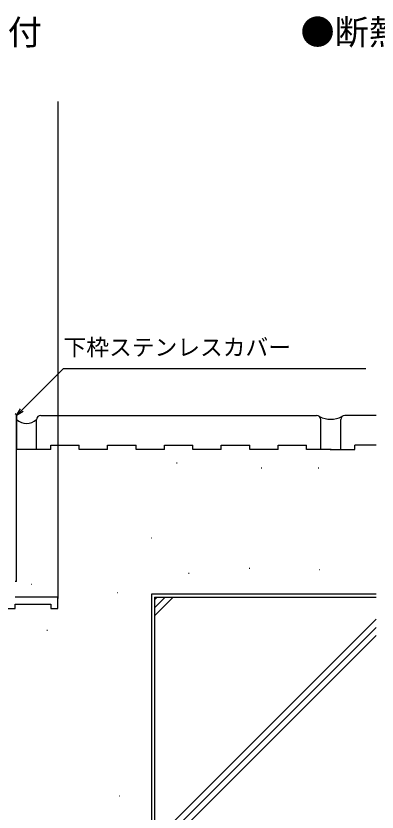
# Model space of a CAD drawing. Units: millimetres, scale not verified. Extents: x -525 to 525, y -783 to 779.
# Drawn here: x 219.2 to 346.3, y 52.6 to 333 of the extents above; entities that cross this region are included whole.
import ezdxf
from ezdxf.enums import TextEntityAlignment as Align

# ---------------------------------------------------------------- set-up
doc = ezdxf.new("R2010")
doc.units = ezdxf.units.MM
doc.header["$LTSCALE"] = 4
for name, color, linetype in [('0-1_USER1', 3, 'Continuous'), ('0-2_YKK_11', 7, 'Continuous'), ('0-4_YKK_12', 2, 'Continuous'), ('0-5_YKK_13', 4, 'Continuous'), ('0-7_YKK_D', 6, 'Continuous'), ('0-9_YSS_K', 3, 'Continuous'), ('0-A_YSS_KE', 3, 'Continuous')]:
    doc.layers.add(name, color=color, linetype=linetype)
doc.styles.add('ＭＳ ゴシック', font='')
doc.styles.get('ＭＳ ゴシック').set_extended_font_data('MS Gothic')

msp = doc.modelspace()

# ---------------------------------------------------------------- linework, layer by layer
at = {"layer": '0-2_YKK_11'}
msp.add_lwpolyline([(105, 124.3), (165.6, 124.3), (165.6, 96.3), (169, 96.3), (169, 98.2), (168.5, 98.7), (168, 99.2), (168, 124.3), (219, 124.3), (219, 125.8), (231.5, 125.8), (231.5, 124.3), (234, 124.3), (234, 128.3), (219, 128.3)], dxfattribs=at)
at = {"layer": '0-4_YKK_12'}
msp.add_line((234, 302.782), (234, 127.8), dxfattribs=at)
at = {"layer": '0-5_YKK_13'}
for q in [(219.5, 192.3), (219, 133.8)]:
    msp.add_line((219.5, 133.8), q, dxfattribs=at)
msp.add_arc((219, 192.3), 0.5, 0, 90, dxfattribs=at)
at = {"layer": '0-7_YKK_D'}
for points in [[(219.5, 192.3), (221.303, 194.103), (235.978, 208.778), (342.383, 208.778)], [(221.786, 193.62), (219.5, 192.3), (220.82, 194.586)]]:
    msp.add_lwpolyline(points, dxfattribs=at)
at = {"layer": '0-9_YSS_K'}
for p, q in [((219.5, 192.3), (219.5, 180.3)), ((231.498, 180.3), (219.5, 180.3)), ((231.498, 181.8), (241.498, 181.8)), ((231.498, 180.3), (231.498, 181.8)), ((251.498, 181.8), (261.498, 181.8)), ((251.498, 180.3), (251.498, 181.8)), ((261.498, 180.3), (261.498, 181.8)), ((271.498, 180.3), (261.498, 180.3)), ((271.498, 181.8), (281.498, 181.8)), ((271.498, 180.3), (271.498, 181.8)), ((281.498, 180.3), (281.498, 181.8)), ((291.498, 180.3), (281.498, 180.3)), ((301.498, 180.3), (301.498, 181.8)), ((311.498, 180.3), (301.498, 180.3)), ((311.498, 181.8), (321.498, 181.8)), ((311.498, 180.3), (311.498, 181.8)), ((321.498, 180.3), (321.498, 181.8)), ((330.143, 180.3), (321.498, 180.3)), ((329.852, 180.3), (338.498, 180.3)), ((345.997, 181.8), (338.498, 181.8)), ((338.498, 180.3), (338.498, 181.8)), ((275.718, 175.54), (275.918, 175.54)), ((305.555, 173.835), (305.755, 173.835)), ((325.588, 173.835), (325.788, 173.835)), ((266.774, 149.13), (266.974, 149.13)), ((301.3, 138.473), (301.5, 138.473)), ((326.022, 138.047), (326.222, 138.047)), ((279.988, 136.769), (280.188, 136.769)), ((224.576, 132.882), (224.776, 132.882)), ((254.929, 129.949), (255.129, 129.949)), ((268, 128.3), (345.997, 128.3)), ((274.613, 128.3), (268, 121.687)), ((271.784, 128.3), (268, 124.516)), ((268.956, 128.3), (268, 127.344)), ((268, 128.3), (268, 44.16)), ((345.997, 120.488), (223.009, -2.5)), ((345.997, 117.66), (225.837, -2.5)), ((230.117, 116.685), (230.317, 116.685)), ((345.997, 114.832), (228.665, -2.5)), ((255.634, 58.339), (255.834, 58.339))]:
    msp.add_line(p, q, dxfattribs=at)
for points in [[(251.498, 180.3), (241.498, 180.3), (241.498, 181.8)], [(291.498, 180.3), (291.498, 181.8), (301.498, 181.8)]]:
    msp.add_lwpolyline(points, dxfattribs=at)
for centre, radius, start, end in [((223, 194.791), 5.308, 228.74686, 311.25314), ((329.998, 199.646), 8.726, 243.16155, 296.83845)]:
    msp.add_arc(centre, radius, start, end, dxfattribs=at)
at = {"layer": '0-A_YSS_KE'}
for p, q in [((226.5, 180.3), (226.5, 190.8)), ((228, 192.3), (324.998, 192.3)), ((326.498, 180.3), (326.498, 190.8)), ((333.498, 180.3), (333.498, 190.8)), ((345.997, 192.3), (334.998, 192.3)), ((345.997, 129.3), (267, 129.3)), ((267, 129.3), (267, 45.126))]:
    msp.add_line(p, q, dxfattribs=at)
for centre, start, end in [((228, 190.8), 90, 180), ((324.998, 190.8), 0, 90), ((334.998, 190.8), 90, 180)]:
    msp.add_arc(centre, 1.5, start, end, dxfattribs=at)

# ---------------------------------------------------------------- texts
at = {"layer": '0-1_USER1', "style": 'ＭＳ ゴシック'}
for s, p in [('●下枠ステンレスカバー付', (84.364, 320.186)), ('●断熱腰パネル付の場合', (319.364, 320.255))]:
    msp.add_text(s, height=8.798, dxfattribs=at).set_placement(p, align=Align.BOTTOM_LEFT)
at = {"layer": '0-7_YKK_D', "style": 'ＭＳ ゴシック'}
msp.add_text('下枠ステンレスカバー', height=5.865, dxfattribs=at).set_placement((236.009, 211.599), align=Align.BOTTOM_LEFT)

doc.saveas('drawing.dxf')
